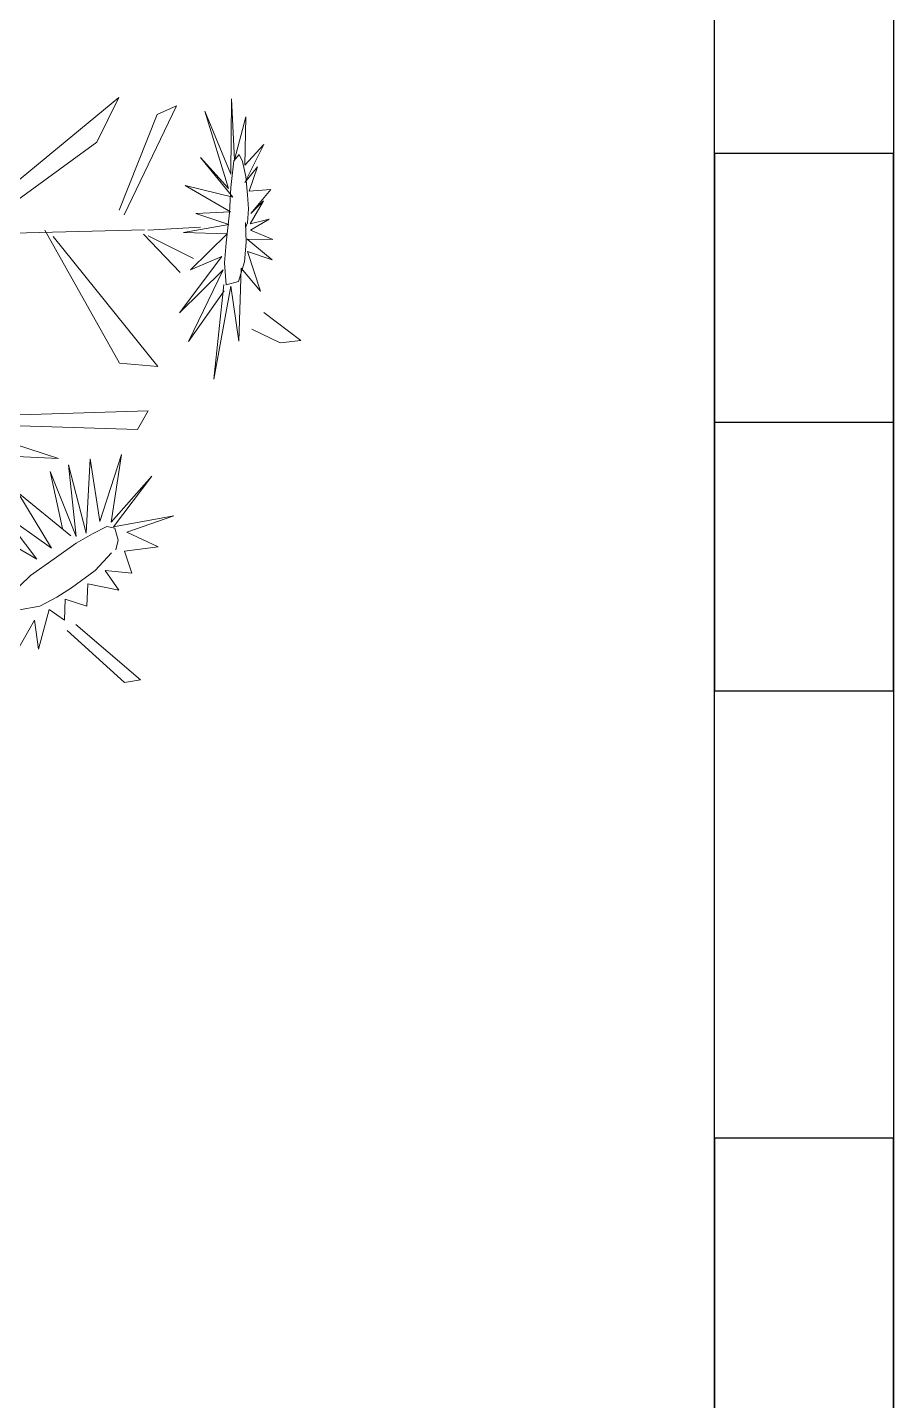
# Model space of a CAD drawing. Header units: inches. Extents: x 15 to 22798, y 21 to 21519.
# Drawn here: x 16341 to 16365.71, y 12481.31 to 12520.47 of the extents above; entities that cross this region are included whole.
import ezdxf

# ---------------------------------------------------------------- set-up
doc = ezdxf.new("R2010")
doc.units = ezdxf.units.IN
doc.header["$MEASUREMENT"] = 0
doc.layers.add('ARREDAMENTO', color=8, linetype='Continuous', lineweight=13)

msp = doc.modelspace()

# ---------------------------------------------------------------- linework, layer by layer
for p, q in [((16360.605, 12473.47), (16360.605, 12613.867)), ((16360.605, 12509.209), (16365.711, 12509.209))]:
    msp.add_line(p, q)
msp.add_lwpolyline([(16175.737, 13162.866), (16365.711, 13162.692), (16365.711, 12452.692), (15715.711, 12452.692)])
for points in [[(16360.605, 12516.867), (16360.605, 12501.55), (16365.711, 12501.55), (16365.711, 12516.867)], [(16360.605, 12488.787), (16360.605, 12473.47), (16365.711, 12473.47), (16365.711, 12488.787)]]:
    msp.add_lwpolyline(points, close=True)
at = {"layer": 'ARREDAMENTO', "linetype": 'Continuous'}
for p, q in [((16343.604, 12518.467), (16338.728, 12514.44)), ((16342.979, 12517.19), (16343.604, 12518.467)), ((16346.822, 12518.427), (16346.801, 12516.279)), ((16346.908, 12516.691), (16346.822, 12518.427)), ((16344.697, 12517.987), (16343.619, 12515.256)), ((16343.761, 12515.122), (16345.248, 12518.231)), ((16345.248, 12518.231), (16344.697, 12517.987)), ((16346.058, 12518.079), (16346.732, 12515.877)), ((16346.801, 12516.279), (16346.058, 12518.079)), ((16347.229, 12517.914), (16346.908, 12516.691)), ((16347.203, 12516.538), (16347.229, 12517.914)), ((16339.437, 12514.611), (16342.979, 12517.19)), ((16347.197, 12516.04), (16347.744, 12517.125)), ((16347.744, 12517.125), (16347.203, 12516.538)), ((16345.934, 12516.754), (16346.858, 12515.629)), ((16346.732, 12515.877), (16345.934, 12516.754)), ((16347.565, 12516.488), (16347.197, 12516.04)), ((16347.329, 12515.796), (16347.565, 12516.488)), ((16345.495, 12515.96), (16346.793, 12515.205)), ((16346.858, 12515.629), (16345.495, 12515.96)), ((16347.941, 12515.844), (16347.329, 12515.796)), ((16347.371, 12515.16), (16347.941, 12515.844)), ((16346.793, 12515.205), (16345.805, 12515.16)), ((16345.805, 12515.16), (16346.749, 12514.848)), ((16347.354, 12514.867), (16347.733, 12515.522)), ((16347.733, 12515.522), (16347.371, 12515.16)), ((16344.434, 12514.683), (16345.933, 12514.772)), ((16346.749, 12514.848), (16345.455, 12514.615)), ((16347.897, 12515.002), (16347.354, 12514.867)), ((16347.361, 12514.684), (16347.897, 12515.002)), ((16344.34, 12514.696), (16340.224, 12514.587)), ((16343.623, 12510.893), (16341.492, 12514.688)), ((16341.733, 12514.505), (16344.715, 12510.797)), ((16345.359, 12513.473), (16344.308, 12514.569)), ((16344.443, 12514.524), (16345.732, 12513.872)), ((16345.455, 12514.615), (16346.696, 12514.579)), ((16346.696, 12514.579), (16345.647, 12513.551)), ((16347.265, 12514.423), (16347.997, 12514.414)), ((16347.984, 12513.834), (16347.265, 12514.423)), ((16347.997, 12514.414), (16347.361, 12514.684)), ((16347.276, 12514.075), (16347.984, 12513.834)), ((16347.652, 12512.949), (16347.276, 12514.075)), ((16346.549, 12513.932), (16345.337, 12512.323)), ((16345.647, 12513.551), (16346.549, 12513.932)), ((16347.034, 12511.515), (16347.094, 12513.599)), ((16347.094, 12513.599), (16347.652, 12512.949)), ((16345.337, 12512.323), (16346.579, 12513.557)), ((16346.579, 12513.557), (16345.597, 12511.51)), ((16345.597, 12511.51), (16346.608, 12512.952)), ((16346.601, 12513.139), (16346.321, 12510.435)), ((16346.321, 12510.435), (16346.801, 12513.089)), ((16346.801, 12513.089), (16347.034, 12511.515)), ((16347.74, 12512.339), (16348.799, 12511.541)), ((16348.212, 12511.475), (16347.404, 12511.861)), ((16348.799, 12511.541), (16348.212, 12511.475)), ((16344.715, 12510.797), (16343.623, 12510.893)), ((16338.382, 12509.336), (16344.442, 12509.534)), ((16344.442, 12509.534), (16344.138, 12508.995)), ((16338.849, 12509.159), (16341.882, 12508.173)), ((16344.138, 12508.995), (16338.849, 12509.159)), ((16341.882, 12508.173), (16340.489, 12508.24)), ((16342.791, 12508.16), (16342.675, 12506.046)), ((16343.062, 12506.38), (16342.791, 12508.16)), ((16343.684, 12508.29), (16343.062, 12506.38)), ((16343.383, 12506.359), (16343.684, 12508.29)), ((16341.644, 12507.803), (16342.002, 12506.18)), ((16342.388, 12505.951), (16341.644, 12507.803)), ((16342.17, 12507.996), (16342.388, 12505.951)), ((16342.675, 12506.046), (16342.17, 12507.996)), ((16344.551, 12507.668), (16343.383, 12506.359)), ((16343.453, 12506.219), (16344.551, 12507.668)), ((16340.725, 12507.198), (16341.689, 12505.611)), ((16342.233, 12505.967), (16340.725, 12507.198)), ((16340.266, 12506.627), (16341.267, 12505.305)), ((16341.689, 12505.611), (16340.266, 12506.627)), ((16341.267, 12505.305), (16339.629, 12506.26)), ((16343.26, 12506.23), (16342.857, 12506.027)), ((16343.488, 12506.182), (16343.26, 12506.23)), ((16345.179, 12506.541), (16343.453, 12506.219)), ((16343.591, 12505.84), (16343.488, 12506.182)), ((16343.835, 12506.073), (16345.179, 12506.541)), ((16342.857, 12506.027), (16342.389, 12505.756)), ((16343.521, 12505.568), (16343.591, 12505.84)), ((16344.728, 12505.657), (16343.835, 12506.073)), ((16342.389, 12505.756), (16341.762, 12505.31)), ((16342.931, 12504.977), (16343.396, 12505.483)), ((16343.771, 12505.527), (16344.728, 12505.657)), ((16343.976, 12504.905), (16343.771, 12505.527)), ((16341.762, 12505.31), (16341.085, 12504.834)), ((16341.085, 12504.834), (16340.474, 12504.249)), ((16342.258, 12504.483), (16342.931, 12504.977)), ((16342.696, 12503.959), (16342.724, 12504.594)), ((16342.724, 12504.594), (16343.609, 12504.417)), ((16343.217, 12504.976), (16343.976, 12504.905)), ((16343.609, 12504.417), (16343.217, 12504.976)), ((16341.356, 12503.959), (16341.833, 12504.213)), ((16341.833, 12504.213), (16342.258, 12504.483)), ((16340.717, 12503.844), (16341.356, 12503.959)), ((16341.31, 12502.736), (16341.623, 12503.865)), ((16341.623, 12503.865), (16342.057, 12503.558)), ((16342.057, 12503.558), (16342.071, 12504.159)), ((16342.071, 12504.159), (16342.696, 12503.959)), ((16340.391, 12502.136), (16341.202, 12503.564)), ((16341.202, 12503.564), (16341.31, 12502.736)), ((16342.381, 12503.438), (16344.226, 12501.864)), ((16343.768, 12501.782), (16342.135, 12503.263)), ((16344.226, 12501.864), (16343.768, 12501.782))]:
    msp.add_line(p, q, dxfattribs=at)
msp.add_lwpolyline([(16347.221, 12514.76), (16347.28, 12514.89), (16347.306, 12515.295), (16347.273, 12515.696), (16347.226, 12516.211), (16347.136, 12516.639), (16347.039, 12516.846), (16346.884, 12516.658), (16346.799, 12515.902), (16346.764, 12515.181), (16346.665, 12514.322), (16346.622, 12513.757), (16346.669, 12513.125), (16347.022, 12513.224), (16347.189, 12513.783), (16347.243, 12514.346), (16347.216, 12514.899)], dxfattribs=at)

doc.saveas('drawing.dxf')
